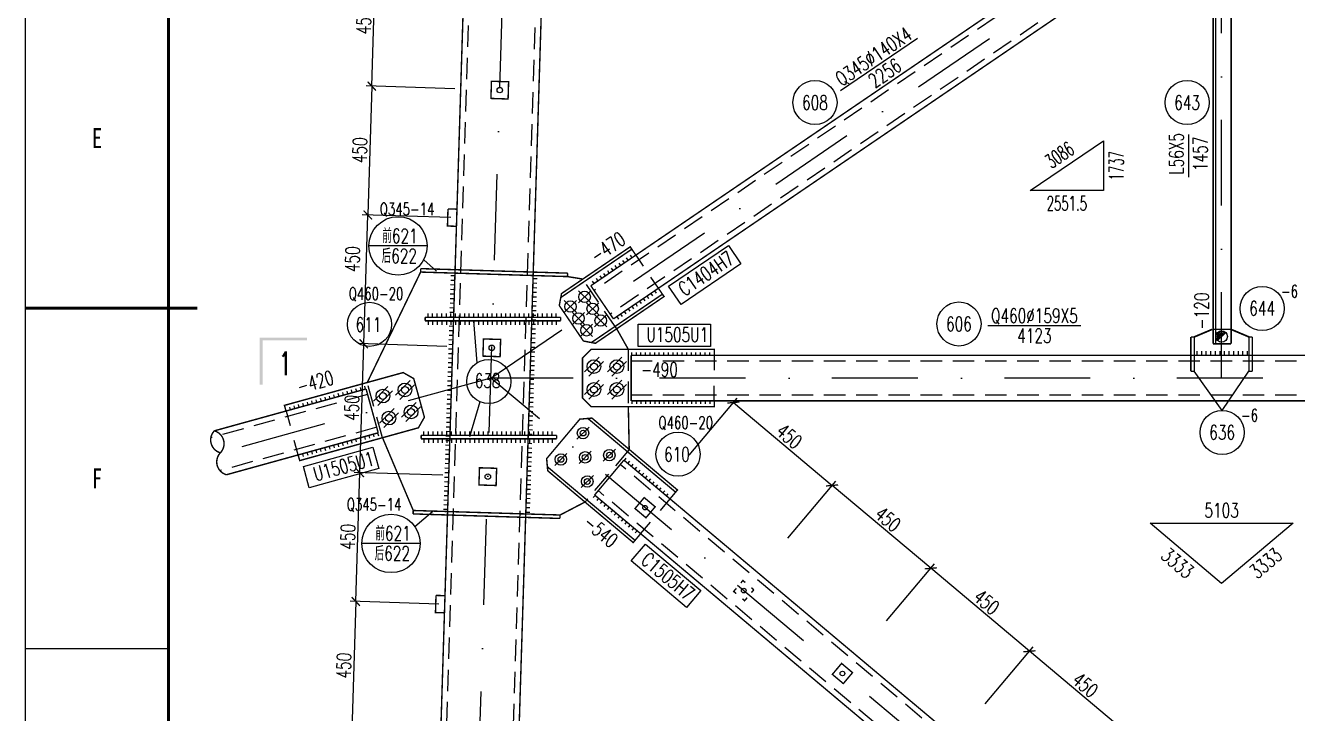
# Model space of a CAD drawing. Extents: x 6045 to 12501, y -14925 to -6998.
# Drawn here: x 6045.5 to 6267.5, y -7365.8 to -7245.6 of the extents above; entities that cross this region are included whole.
import ezdxf
from ezdxf.enums import TextEntityAlignment as Align

# ---------------------------------------------------------------- set-up
doc = ezdxf.new("R2010")
doc.units = 0
doc.header["$LTSCALE"] = 15
doc.header["$MEASUREMENT"] = 0
doc.linetypes.add('DASHDOTX2', pattern=[2, 1, -0.5, 0, -0.5])
doc.linetypes.add('DASHED2', pattern=[0.375, 0.25, -0.125])
doc.layers.get('0').update_dxf_attribs({"linetype": 'CONTINUOUS'})
doc.layers.get('DEFPOINTS').update_dxf_attribs({"linetype": 'CONTINUOUS'})
for name, color, linetype in [('1', 1, 'DASHED2'), ('2', 3, 'CONTINUOUS'), ('3', 1, 'CONTINUOUS'), ('4', 3, 'DASHDOTX2')]:
    doc.layers.add(name, color=color, linetype=linetype)
doc.styles.add('angle', font='simplex.shx', dxfattribs={"width": 0.6, "bigfont": 'hztxt.shx'})
doc.styles.add('NCPE_BORDER', font='SIMFANG.TTF', dxfattribs={"width": 0.75, "height": 3.5})
doc.styles.get("Standard").update_dxf_attribs({"font": 'romans.shx', "width": 0.7, "bigfont": 'fs1.shx'})
doc.dimstyles.new('STANDARD$0', dxfattribs={"dimtxt": 2.5, "dimasz": 1.499, "dimexe": 1, "dimexo": 1, "dimgap": 0.5, "dimtad": 1, "dimdec": 0, "dimlfac": 20, "dimzin": 0, "dimdsep": 46, "dimtxsty": 'Standard', "dimblk": 'ARCHTICK', "dimcen": 0.09, "dimclrd": 4, "dimclre": 4, "dimclrt": 6, "dimadec": 0, "dimazin": 0, "dimtfac": 1, "dimtdec": 0, "dimtmove": 2, "dimatfit": 3, "dimldrblk": 'ARCHTICK', "dimfxl": 0, "dimtolj": 1, "dimtzin": 0, "dimarcsym": 0})

# ---------------------------------------------------------------- blocks, each defined once
blk = doc.blocks.new('TKA1')
at = {"color": 3}
for p, q in [((0, 297), (25, 297)), ((0, 237.6), (25, 237.6))]:
    blk.add_line(p, q, dxfattribs=at)
blk.add_lwpolyline([(0, 0), (0, 594), (841, 594), (841, 0), (0, 0)], dxfattribs=at)
at = {"color": 3, "lineweight": 50}
for points in [[(25, 10), (25, 584), (831, 584), (831, 10), (25, 10)], [(0, 297), (30, 297)]]:
    blk.add_lwpolyline(points, dxfattribs=at)
at = {"color": 3, "style": 'NCPE_BORDER', "width": 0.75}
for s, p in [('E', (12.5, 326.7)), ('F', (12.5, 267.3))]:
    blk.add_text(s, height=3.5, dxfattribs=at).set_placement(p, align=Align.MIDDLE)
blk = doc.blocks.new('_ARCHTICK')
at = {"color": 0, "linetype": 'ByBlock', "const_width": 0.15}
blk.add_lwpolyline([(-0.5, -0.5), (0.5, 0.5)], dxfattribs=at)
blk = doc.blocks.new('*D55')
at = {"layer": '3', "color": 4, "lineweight": -2}
for p, q in [((6178.57, -7335.13), (6186.93, -7325.17)), ((6203.52, -7340.41), (6186.29, -7325.94)), ((6195.8, -7349.6), (6204.16, -7339.65))]:
    blk.add_line(p, q, dxfattribs=at)
at = {"layer": 'DEFPOINTS', "color": 0}
for p in [(6186.29, -7325.94), (6177.93, -7335.89), (6195.15, -7350.37)]:
    blk.add_point(p, dxfattribs=at)
at = {"layer": '3', "color": 4, "lineweight": -2, "xscale": 1.499, "yscale": 1.499, "zscale": 1.499}
for p, rotation in [((6186.29, -7325.94), 139.9636999999615), ((6203.52, -7340.41), 319.9636999999615)]:
    blk.add_blockref('_ARCHTICK', p, dxfattribs=dict(at, rotation=rotation))
at = {"layer": '3', "color": 6, "insert": (6196.03, -7331.84), "char_height": 2.5, "attachment_point": 5, "rotation": 319.9637}
blk.add_mtext('\\A1;450', dxfattribs=at)
blk = doc.blocks.new('*D56')
at = {"layer": '3', "color": 4, "lineweight": -2}
for p, q in [((6195.8, -7349.6), (6204.16, -7339.65)), ((6220.74, -7354.89), (6203.52, -7340.41)), ((6213.02, -7364.07), (6221.39, -7354.12))]:
    blk.add_line(p, q, dxfattribs=at)
at = {"layer": 'DEFPOINTS', "color": 0}
for p in [(6203.52, -7340.41), (6195.15, -7350.37), (6212.38, -7364.84)]:
    blk.add_point(p, dxfattribs=at)
at = {"layer": '3', "color": 4, "lineweight": -2, "xscale": 1.499, "yscale": 1.499, "zscale": 1.499}
for p, rotation in [((6203.52, -7340.41), 139.9636999999615), ((6220.74, -7354.89), 319.9636999999615)]:
    blk.add_blockref('_ARCHTICK', p, dxfattribs=dict(at, rotation=rotation))
at = {"layer": '3', "color": 6, "insert": (6213.25, -7346.31), "char_height": 2.5, "attachment_point": 5, "rotation": 319.9637}
blk.add_mtext('\\A1;450', dxfattribs=at)
blk = doc.blocks.new('*D57')
at = {"layer": '3', "color": 4, "lineweight": -2}
for p, q in [((6213.02, -7364.07), (6221.39, -7354.12)), ((6237.97, -7369.36), (6220.74, -7354.89)), ((6230.25, -7378.55), (6238.61, -7368.59))]:
    blk.add_line(p, q, dxfattribs=at)
at = {"layer": 'DEFPOINTS', "color": 0}
for p in [(6220.74, -7354.89), (6212.38, -7364.84), (6229.61, -7379.31)]:
    blk.add_point(p, dxfattribs=at)
at = {"layer": '3', "color": 4, "lineweight": -2, "xscale": 1.499, "yscale": 1.499, "zscale": 1.499}
for p, rotation in [((6220.74, -7354.89), 139.9636999999615), ((6237.97, -7369.36), 319.9636999999615)]:
    blk.add_blockref('_ARCHTICK', p, dxfattribs=dict(at, rotation=rotation))
at = {"layer": '3', "color": 6, "insert": (6230.48, -7360.78), "char_height": 2.5, "attachment_point": 5, "rotation": 319.9637}
blk.add_mtext('\\A1;450', dxfattribs=at)
blk = doc.blocks.new('j')
at = {"const_width": 0.25}
for points in [[(6352.16, -6376.24), (6377.8, -6375.45)], [(6377.82, -6376.05), (6377.8, -6375.45)], [(6352.18, -6376.84), (6352.16, -6376.24)], [(6352.18, -6376.84), (6377.82, -6376.05)]]:
    blk.add_lwpolyline(points, dxfattribs=at)
blk = doc.blocks.new('M24X65')
blk.add_line((-0.212, -0.212), (0.212, 0.212))
for radius in [0.2, 0.1]:
    blk.add_circle((0, 0), radius)
blk = doc.blocks.new('s')
for p, q in [((6338.03, -6369.17), (6337.71, -6368.79)), ((6338.65, -6368.66), (6338.32, -6368.27)), ((6335.58, -6371.23), (6335.26, -6370.85)), ((6336.2, -6370.72), (6335.87, -6370.33)), ((6336.81, -6370.2), (6336.49, -6369.82)), ((6337.42, -6369.69), (6337.1, -6369.3)), ((6332.52, -6373.8), (6332.2, -6373.42)), ((6333.13, -6373.29), (6332.81, -6372.91)), ((6333.75, -6372.77), (6333.42, -6372.39)), ((6334.36, -6372.26), (6334.04, -6371.88)), ((6334.97, -6371.74), (6334.65, -6371.36)), ((6331.3, -6374.83), (6330.97, -6374.45)), ((6331.91, -6374.32), (6331.59, -6373.94)), ((6343.15, -6375.26), (6343.47, -6375.64)), ((6343.76, -6374.74), (6344.08, -6375.13)), ((6340.09, -6377.83), (6340.41, -6378.21)), ((6340.7, -6377.32), (6341.02, -6377.7)), ((6341.31, -6376.8), (6341.63, -6377.19)), ((6341.92, -6376.29), (6342.24, -6376.67)), ((6342.54, -6375.77), (6342.86, -6376.16)), ((6337.64, -6379.89), (6337.96, -6380.27)), ((6338.25, -6379.38), (6338.57, -6379.76)), ((6338.86, -6378.86), (6339.18, -6379.24)), ((6339.47, -6378.35), (6339.79, -6378.73)), ((6336.41, -6380.92), (6336.73, -6381.3)), ((6337.02, -6380.4), (6337.34, -6380.79))]:
    blk.add_line(p, q)
at = {"const_width": 0.25}
for points in [[(6330.68, -6375.35), (6329.38, -6373.8), (6344.31, -6361.25), (6346.42, -6361.44), (6352.21, -6368.33), (6352.03, -6370.44), (6337.1, -6382.98), (6335.8, -6381.43)], [(6329.7, -6374.18), (6345.02, -6361.31)], [(6338.72, -6368.59), (6343.84, -6374.68)], [(6336.78, -6382.6), (6352.09, -6369.74)]]:
    blk.add_lwpolyline(points, dxfattribs=at)
at = {"layer": '1'}
for p, q in [((6337.8, -6366.72), (6345.52, -6375.91)), ((6330.68, -6375.35), (6332.37, -6377.36)), ((6335.8, -6381.43), (6334.11, -6379.43))]:
    blk.add_line(p, q, dxfattribs=at)
at = {"layer": '2', "color": 3, "xscale": -4.999999867545234, "yscale": 4.999999867545234, "zscale": 4.999999867545234, "rotation": 180}
for p in [(6345.86, -6363.87), (6341.26, -6367.73), (6345.49, -6368.1), (6349.72, -6368.47), (6345.12, -6372.32)]:
    blk.add_blockref('M24X65', p, dxfattribs=at)
blk = doc.blocks.new('rw')
for p, q in [((6353.52, -6363.34), (6353.52, -6362.64)), ((6353.52, -6363.94), (6353.52, -6364.64)), ((6354.32, -6363.34), (6354.32, -6362.64)), ((6354.32, -6363.94), (6354.32, -6364.64)), ((6355.12, -6363.34), (6355.12, -6362.64)), ((6355.12, -6363.94), (6355.12, -6364.64)), ((6355.92, -6363.34), (6355.92, -6362.64)), ((6355.92, -6363.94), (6355.92, -6364.64)), ((6356.72, -6363.34), (6356.72, -6362.64)), ((6356.72, -6363.94), (6356.72, -6364.64)), ((6357.52, -6363.34), (6357.52, -6362.64)), ((6357.52, -6363.94), (6357.52, -6364.64)), ((6358.32, -6363.34), (6358.32, -6362.64)), ((6358.32, -6363.94), (6358.32, -6364.64)), ((6359.12, -6363.34), (6359.12, -6362.64)), ((6359.12, -6363.94), (6359.12, -6364.64)), ((6359.92, -6363.34), (6359.92, -6362.64)), ((6359.92, -6363.94), (6359.92, -6364.64)), ((6360.72, -6363.34), (6360.72, -6362.64)), ((6360.72, -6363.94), (6360.72, -6364.64)), ((6361.52, -6363.34), (6361.52, -6362.64)), ((6361.52, -6363.94), (6361.52, -6364.64)), ((6362.32, -6363.34), (6362.32, -6362.64)), ((6362.32, -6363.94), (6362.32, -6364.64)), ((6363.12, -6363.34), (6363.12, -6362.64)), ((6363.12, -6363.94), (6363.12, -6364.64)), ((6363.92, -6363.34), (6363.92, -6362.64)), ((6363.92, -6363.94), (6363.92, -6364.64)), ((6364.72, -6363.34), (6364.72, -6362.64)), ((6364.72, -6363.94), (6364.72, -6364.64)), ((6365.52, -6363.34), (6365.52, -6362.64)), ((6365.52, -6363.94), (6365.52, -6364.64)), ((6366.32, -6363.34), (6366.32, -6362.64)), ((6366.32, -6363.94), (6366.32, -6364.64)), ((6367.12, -6363.34), (6367.12, -6362.64)), ((6367.12, -6363.94), (6367.12, -6364.64)), ((6367.92, -6363.34), (6367.92, -6362.64)), ((6367.92, -6363.94), (6367.92, -6364.64)), ((6368.72, -6363.34), (6368.72, -6362.64)), ((6368.72, -6363.94), (6368.72, -6364.64)), ((6369.52, -6363.34), (6369.52, -6362.64)), ((6369.52, -6363.94), (6369.52, -6364.64)), ((6370.32, -6363.34), (6370.32, -6362.64)), ((6370.32, -6363.94), (6370.32, -6364.64)), ((6371.12, -6363.34), (6371.12, -6362.64)), ((6371.12, -6363.94), (6371.12, -6364.64)), ((6371.92, -6363.34), (6371.92, -6362.64)), ((6371.92, -6363.94), (6371.92, -6364.64)), ((6372.72, -6363.34), (6372.72, -6362.64)), ((6372.72, -6363.94), (6372.72, -6364.64)), ((6373.52, -6363.34), (6373.52, -6362.64)), ((6373.52, -6363.94), (6373.52, -6364.64)), ((6374.32, -6363.34), (6374.32, -6362.64)), ((6374.32, -6363.94), (6374.32, -6364.64)), ((6375.12, -6363.34), (6375.12, -6362.64)), ((6375.12, -6363.94), (6375.12, -6364.64)), ((6375.92, -6363.34), (6375.92, -6362.64)), ((6375.92, -6363.94), (6375.92, -6364.64))]:
    blk.add_line(p, q)
at = {"const_width": 0.25}
for points in [[(6352.76, -6363.34), (6352.76, -6363.94)], [(6376.42, -6363.34), (6352.76, -6363.34)], [(6376.44, -6363.94), (6352.78, -6363.94)], [(6376.42, -6363.34), (6376.42, -6363.94)]]:
    blk.add_lwpolyline(points, dxfattribs=at)
blk = doc.blocks.new('HS')
at = {"layer": '1', "const_width": 0.25}
for points in [[(6325.79, -6532.77), (6325.37, -6532.41), (6325, -6532.85)], [(6324.23, -6533.76), (6323.76, -6534.32), (6324.2, -6534.69)], [(6325.28, -6535.6), (6325.67, -6535.93), (6326.11, -6535.41)], [(6327.28, -6534.02), (6326.85, -6533.66)], [(6326.86, -6534.52), (6327.28, -6534.02)]]:
    blk.add_lwpolyline(points, dxfattribs=at)
at = {"layer": '2'}
blk.add_circle((6325.52, -6534.17), 0.4, dxfattribs=at)
blk = doc.blocks.new('*D75')
at = {"layer": '3', "color": 4, "lineweight": -2}
for p, q in [((6161.34, -7320.65), (6169.71, -7310.7)), ((6169.06, -7311.47), (6186.29, -7325.94)), ((6178.57, -7335.13), (6186.93, -7325.17))]:
    blk.add_line(p, q, dxfattribs=at)
at = {"layer": 'DEFPOINTS', "color": 0}
for p in [(6160.7, -7321.42), (6186.29, -7325.94), (6177.93, -7335.89)]:
    blk.add_point(p, dxfattribs=at)
at = {"layer": '3', "color": 4, "lineweight": -2, "xscale": 1.499, "yscale": 1.499, "zscale": 1.499}
for p, rotation in [((6169.06, -7311.47), 139.9636999999279), ((6186.29, -7325.94), 319.9636999999279)]:
    blk.add_blockref('_ARCHTICK', p, dxfattribs=dict(at, rotation=rotation))
at = {"layer": '3', "color": 6, "insert": (6178.8, -7317.36), "char_height": 2.5, "attachment_point": 5, "rotation": 319.9637}
blk.add_mtext('\\A1;450', dxfattribs=at)
blk = doc.blocks.new('NMH')
at = {"layer": '2', "const_width": 0.25}
for points in [[(4116.93, -5844.57), (4116.84, -5847.56), (4118.45, -5847.61)], [(4118.54, -5844.62), (4116.93, -5844.57)]]:
    blk.add_lwpolyline(points, dxfattribs=at)
blk = doc.blocks.new('jd1')
at = {"layer": '2', "const_width": 0.25}
blk.add_lwpolyline([(6438.11, 629.99), (6435.93, 627.93), (6437.99, 625.75), (6440.17, 627.82), (6438.11, 629.99)], dxfattribs=at)
at = {"layer": '2'}
blk.add_circle((6438.05, 627.87), 0.48, dxfattribs=at)
blk = doc.blocks.new('*D80')
at = {"color": 4, "lineweight": -2}
for p, q in [((6117.66, -7346.65), (6102.14, -7346.17)), ((6103.14, -7346.2), (6102.44, -7368.69)), ((6116.96, -7369.14), (6101.44, -7368.66))]:
    blk.add_line(p, q, dxfattribs=at)
at = {"layer": 'DEFPOINTS', "color": 0}
for p in [(6118.66, -7346.68), (6102.44, -7368.69), (6117.96, -7369.17)]:
    blk.add_point(p, dxfattribs=at)
at = {"color": 4, "lineweight": -2, "xscale": 1.499, "yscale": 1.499, "zscale": 1.499}
for p, rotation in [((6103.14, -7346.2), 88.22418340720914), ((6102.44, -7368.69), 268.2241834072091)]:
    blk.add_blockref('_ARCHTICK', p, dxfattribs=dict(at, rotation=rotation))
at = {"color": 6, "insert": (6101.04, -7357.39), "char_height": 2.5, "attachment_point": 5, "rotation": 88.2242}
blk.add_mtext('\\A1;450', dxfattribs=at)
blk = doc.blocks.new('*D83')
at = {"color": 4, "lineweight": -2}
for p, q in [((6120.45, -7256.69), (6104.93, -7256.21)), ((6105.93, -7256.24), (6105.23, -7278.73)), ((6119.75, -7279.18), (6104.23, -7278.7))]:
    blk.add_line(p, q, dxfattribs=at)
at = {"layer": 'DEFPOINTS', "color": 0}
for p in [(6121.45, -7256.72), (6105.23, -7278.73), (6120.75, -7279.21)]:
    blk.add_point(p, dxfattribs=at)
at = {"color": 4, "lineweight": -2, "xscale": 1.499, "yscale": 1.499, "zscale": 1.499}
for p, rotation in [((6105.93, -7256.24), 88.22418340720266), ((6105.23, -7278.73), 268.2241834072026)]:
    blk.add_blockref('_ARCHTICK', p, dxfattribs=dict(at, rotation=rotation))
at = {"color": 6, "insert": (6103.83, -7267.43), "char_height": 2.5, "attachment_point": 5, "rotation": 88.2242}
blk.add_mtext('\\A1;450', dxfattribs=at)
blk = doc.blocks.new('*D84')
at = {"color": 4, "lineweight": -2}
for p, q in [((6118.36, -7324.16), (6102.84, -7323.68)), ((6103.14, -7346.2), (6103.83, -7323.71)), ((6117.66, -7346.65), (6102.14, -7346.17))]:
    blk.add_line(p, q, dxfattribs=at)
at = {"layer": 'DEFPOINTS', "color": 0}
for p in [(6103.83, -7323.71), (6119.36, -7324.19), (6118.66, -7346.68)]:
    blk.add_point(p, dxfattribs=at)
at = {"color": 4, "lineweight": -2, "xscale": 1.499, "yscale": 1.499, "zscale": 1.499}
for p, rotation in [((6103.83, -7323.71), 88.2241834072122), ((6103.14, -7346.2), 268.2241834072122)]:
    blk.add_blockref('_ARCHTICK', p, dxfattribs=dict(at, rotation=rotation))
at = {"color": 6, "insert": (6101.74, -7334.9), "char_height": 2.5, "attachment_point": 5, "rotation": 88.2242}
blk.add_mtext('\\A1;450', dxfattribs=at)
blk = doc.blocks.new('*D85')
at = {"color": 4, "lineweight": -2}
for p, q in [((6119.06, -7301.67), (6103.53, -7301.19)), ((6103.83, -7323.71), (6104.53, -7301.22)), ((6118.36, -7324.16), (6102.84, -7323.68))]:
    blk.add_line(p, q, dxfattribs=at)
at = {"layer": 'DEFPOINTS', "color": 0}
for p in [(6104.53, -7301.22), (6120.06, -7301.7), (6119.36, -7324.19)]:
    blk.add_point(p, dxfattribs=at)
at = {"color": 4, "lineweight": -2, "xscale": 1.499, "yscale": 1.499, "zscale": 1.499}
for p, rotation in [((6104.53, -7301.22), 88.2241834072122), ((6103.83, -7323.71), 268.2241834072122)]:
    blk.add_blockref('_ARCHTICK', p, dxfattribs=dict(at, rotation=rotation))
at = {"color": 6, "insert": (6102.43, -7312.41), "char_height": 2.5, "attachment_point": 5, "rotation": 88.2242}
blk.add_mtext('\\A1;450', dxfattribs=at)
blk = doc.blocks.new('*D86')
at = {"color": 4, "lineweight": -2}
for p, q in [((6119.75, -7279.18), (6104.23, -7278.7)), ((6104.53, -7301.22), (6105.23, -7278.73)), ((6119.06, -7301.67), (6103.53, -7301.19))]:
    blk.add_line(p, q, dxfattribs=at)
at = {"layer": 'DEFPOINTS', "color": 0}
for p in [(6105.23, -7278.73), (6120.75, -7279.21), (6120.06, -7301.7)]:
    blk.add_point(p, dxfattribs=at)
at = {"color": 4, "lineweight": -2, "xscale": 1.499, "yscale": 1.499, "zscale": 1.499}
for p, rotation in [((6105.23, -7278.73), 88.2241834072122), ((6104.53, -7301.22), 268.2241834072122)]:
    blk.add_blockref('_ARCHTICK', p, dxfattribs=dict(at, rotation=rotation))
at = {"color": 6, "insert": (6102.55, -7286.45), "char_height": 2.5, "attachment_point": 5, "rotation": 88.2242}
blk.add_mtext('\\A1;450', dxfattribs=at)
blk = doc.blocks.new('*D87')
at = {"color": 4, "lineweight": -2}
for p, q in [((6121.15, -7234.2), (6105.62, -7233.72)), ((6105.93, -7256.24), (6106.62, -7233.75)), ((6120.45, -7256.69), (6104.93, -7256.21))]:
    blk.add_line(p, q, dxfattribs=at)
at = {"layer": 'DEFPOINTS', "color": 0}
for p in [(6106.62, -7233.75), (6122.15, -7234.24), (6121.45, -7256.72)]:
    blk.add_point(p, dxfattribs=at)
at = {"color": 4, "lineweight": -2, "xscale": 1.499, "yscale": 1.499, "zscale": 1.499}
for p, rotation in [((6106.62, -7233.75), 88.22418340721545), ((6105.93, -7256.24), 268.2241834072155)]:
    blk.add_blockref('_ARCHTICK', p, dxfattribs=dict(at, rotation=rotation))
at = {"color": 6, "insert": (6104.53, -7244.94), "char_height": 2.5, "attachment_point": 5, "rotation": 88.2242}
blk.add_mtext('\\A1;450', dxfattribs=at)
blk = doc.blocks.new('M24X85')
for p, q in [((-0.331, -0.178), (0.178, 0.331)), ((-0.178, -0.331), (0.331, 0.178))]:
    blk.add_line(p, q)
for radius in [0.24, 0.12]:
    blk.add_circle((0, 0), radius)
blk = doc.blocks.new('M20X65')
for p, q in [((-0.212, -0.212), (0.212, 0.212)), ((0.212, -0.212), (-0.212, 0.212))]:
    blk.add_line(p, q)
blk.add_circle((0, 0), 0.2)
blk = doc.blocks.new('M16X40')
blk.add_line((-0.141, -0.141), (0.141, 0.141))
blk.add_circle((0, 0), 0.2)
for radius in [0.16, 0.12, 0.08, 0.04]:
    blk.add_arc((0, 0), radius, 225, 45)

msp = doc.modelspace()

# ---------------------------------------------------------------- linework, layer by layer
for p, q in [((6253.2896472, -7301.2005878), (6253.2896472, -7228.3647469)), ((6201.2163102, -7247.9367526), (6187.7828102, -7257.0807526)), ((6248.5047171, -7264.6912323), (6248.5047171, -7272.1562071)), ((6115.6091889, -7284.1291222), (6105.4091889, -7284.1291222)), ((6150.7031287, -7286.6392122), (6150.4221287, -7286.2257122)), ((6151.3646287, -7286.1887122), (6151.0831287, -7285.7757122)), ((6147.3966287, -7288.8897122), (6147.1151287, -7288.4767122)), ((6148.0581287, -7288.4397122), (6147.7766287, -7288.0262122)), ((6148.7191287, -7287.9897122), (6148.4381287, -7287.5762122)), ((6149.3806287, -7287.5392122), (6149.0991287, -7287.1262122)), ((6150.0421287, -7287.0892122), (6149.7606287, -7286.6757122)), ((6120.4147751, -7290.1771026), (6119.7151114, -7290.1554055)), ((6120.4395717, -7289.377487), (6119.7399081, -7289.3557899)), ((6134.0582721, -7290.6001975), (6134.7579358, -7290.6218945)), ((6134.0830688, -7289.8005818), (6134.7827324, -7289.8222789)), ((6144.7511287, -7290.6902122), (6144.4701287, -7290.2772122)), ((6145.4126287, -7290.2402122), (6145.1311287, -7289.8267122)), ((6146.0741287, -7289.7902122), (6145.7926287, -7289.3767122)), ((6146.7351287, -7289.3402122), (6146.4541287, -7288.9267122)), ((6120.3403851, -7292.5759495), (6119.6407214, -7292.5542524)), ((6120.3651817, -7291.7763339), (6119.6655181, -7291.7546368)), ((6120.3899784, -7290.9767182), (6119.6903147, -7290.9550212)), ((6134.0086788, -7292.1994287), (6134.7083424, -7292.2211258)), ((6134.0334755, -7291.3998131), (6134.7331391, -7291.4215102)), ((6153.9806287, -7292.8757122), (6154.2621287, -7293.2892122)), ((6154.6421287, -7292.4257122), (6154.9236287, -7292.8392122)), ((6155.3036287, -7291.9757122), (6155.5846287, -7292.3887122)), ((6120.2659951, -7294.9747963), (6119.5663314, -7294.9530992)), ((6120.2907917, -7294.1751807), (6119.5911281, -7294.1534836)), ((6120.3155884, -7293.3755651), (6119.6159247, -7293.353868)), ((6133.9342888, -7294.5982755), (6134.6339525, -7294.6199726)), ((6133.9590855, -7293.7986599), (6134.6587491, -7293.820357)), ((6133.9838821, -7292.9990443), (6134.6835458, -7293.0207414)), ((6150.6741287, -7295.1267122), (6150.9556287, -7295.5402122)), ((6151.3356287, -7294.6767122), (6151.6166287, -7295.0897122)), ((6151.9966287, -7294.2262122), (6152.2781287, -7294.6397122)), ((6152.6581287, -7293.7762122), (6152.9396287, -7294.1897122)), ((6153.3196287, -7293.3262122), (6153.6006287, -7293.7392122)), ((6120.1916051, -7297.3736431), (6119.4919414, -7297.351946)), ((6120.2164017, -7296.5740275), (6119.5167381, -7296.5523304)), ((6120.2411984, -7295.7744119), (6119.5415347, -7295.7527148)), ((6133.8598988, -7296.9971223), (6134.5595625, -7297.0188194)), ((6133.8846955, -7296.1975067), (6134.5843591, -7296.2192038)), ((6133.9094921, -7295.3978911), (6134.6091558, -7295.4195882)), ((6148.6901287, -7296.4772122), (6148.9716287, -7296.8902122)), ((6149.3516287, -7296.0267122), (6149.6326287, -7296.4402122)), ((6150.0126287, -7295.5767122), (6150.2941287, -7295.9902122)), ((6120.1420117, -7298.9728744), (6119.4423481, -7298.9511773)), ((6120.1668084, -7298.1732587), (6119.4671447, -7298.1515617)), ((6133.7855088, -7299.3959692), (6134.4851725, -7299.4176663)), ((6133.8103055, -7298.5963536), (6134.5099691, -7298.6180507)), ((6133.8351021, -7297.796738), (6134.5347658, -7297.818435)), ((6229.7299071, -7298.0769247), (6213.4799071, -7298.0769247)), ((6120.0676217, -7301.3717212), (6119.3679581, -7301.3500241)), ((6120.0924184, -7300.5721056), (6119.3927548, -7300.5504085)), ((6120.1172151, -7299.77249), (6119.4175514, -7299.7507929)), ((6133.7111188, -7301.794816), (6134.4107825, -7301.8165131)), ((6133.7359155, -7300.9952004), (6134.4355791, -7301.0168975)), ((6133.7607121, -7300.1955848), (6134.4603758, -7300.2172819)), ((6119.9932317, -7303.770568), (6119.2935681, -7303.7488709)), ((6120.0180284, -7302.9709524), (6119.3183648, -7302.9492553)), ((6120.0428251, -7302.1713368), (6119.3431614, -7302.1496397)), ((6133.6615255, -7303.3940472), (6134.3611891, -7303.4157443)), ((6133.6863221, -7302.5944316), (6134.3859858, -7302.6161287)), ((6151.3151472, -7303.2255878), (6151.3151472, -7302.7255878)), ((6152.1151472, -7303.2255878), (6152.1151472, -7302.7255878)), ((6152.9151472, -7303.2255878), (6152.9151472, -7302.7255878)), ((6153.7151472, -7303.2255878), (6153.7151472, -7302.7255878)), ((6154.5151472, -7303.2255878), (6154.5151472, -7302.7255878)), ((6155.3151472, -7303.2255878), (6155.3151472, -7302.7255878)), ((6156.1151472, -7303.2255878), (6156.1151472, -7302.7255878)), ((6156.9151472, -7303.2255878), (6156.9151472, -7302.7255878)), ((6157.7151472, -7303.2255878), (6157.7151472, -7302.7255878)), ((6158.5151472, -7303.2255878), (6158.5151472, -7302.7255878)), ((6159.3151472, -7303.2255878), (6159.3151472, -7302.7255878)), ((6160.1151472, -7303.2255878), (6160.1151472, -7302.7255878)), ((6160.9151472, -7303.2255878), (6160.9151472, -7302.7255878)), ((6161.7151472, -7303.2255878), (6161.7151472, -7302.7255878)), ((6162.5151472, -7303.2255878), (6162.5151472, -7302.7255878)), ((6163.3151472, -7303.2255878), (6163.3151472, -7302.7255878)), ((6164.1151472, -7303.2255878), (6164.1151472, -7302.7255878)), ((6164.9151472, -7303.2255878), (6164.9151472, -7302.7255878)), ((6250.0166723, -7303.2255878), (6250.0166723, -7302.5255878)), ((6250.8166723, -7303.2255878), (6250.8166723, -7302.5255878)), ((6251.6166723, -7303.2255878), (6251.6166723, -7302.5255878)), ((6252.4166723, -7303.2255878), (6252.4166723, -7302.5255878)), ((6253.2166723, -7303.2255878), (6253.2166723, -7302.5255878)), ((6254.0166723, -7303.2255878), (6254.0166723, -7302.5255878)), ((6254.8166723, -7303.2255878), (6254.8166723, -7302.5255878)), ((6255.6166723, -7303.2255878), (6255.6166723, -7302.5255878)), ((6256.4166723, -7303.2255878), (6256.4166723, -7302.5255878)), ((6257.2166723, -7303.2255878), (6257.2166723, -7302.5255878)), ((6258.0166723, -7303.2255878), (6258.0166723, -7302.5255878)), ((6258.8166723, -7303.2255878), (6258.8166723, -7302.5255878)), ((6119.9188418, -7306.1694148), (6119.2191781, -7306.1477178)), ((6119.9436384, -7305.3697992), (6119.2439748, -7305.3481022)), ((6119.9684351, -7304.5701836), (6119.2687714, -7304.5484865)), ((6133.5871355, -7305.7928941), (6134.2867991, -7305.8145912)), ((6133.6119321, -7304.9932785), (6134.3115958, -7305.0149755)), ((6133.6367288, -7304.1936628), (6134.3363925, -7304.2153599)), ((6119.8692484, -7307.7686461), (6119.1695848, -7307.746949)), ((6119.8940451, -7306.9690305), (6119.1943814, -7306.9473334)), ((6133.5127455, -7308.1917409), (6134.2124091, -7308.213438)), ((6133.5375421, -7307.3921253), (6134.2372058, -7307.4138224)), ((6133.5623388, -7306.5925097), (6134.2620025, -7306.6142068)), ((6097.8964254, -7311.0375007), (6097.7632932, -7310.5555506)), ((6098.6675455, -7310.8244891), (6098.5344133, -7310.3425391)), ((6099.4386655, -7310.6114776), (6099.3055333, -7310.1295276)), ((6100.2097855, -7310.398466), (6100.0766533, -7309.916516)), ((6100.9809055, -7310.1854545), (6100.8477733, -7309.7035045)), ((6101.7520255, -7309.9724429), (6101.6188933, -7309.4904929)), ((6102.5231456, -7309.7594314), (6102.3900133, -7309.2774814)), ((6103.2942656, -7309.5464199), (6103.1611334, -7309.0644699)), ((6104.0653856, -7309.3334083), (6103.9322534, -7308.8514583)), ((6104.8365056, -7309.1203968), (6104.7033734, -7308.6384468)), ((6119.7948584, -7310.1674929), (6119.0951948, -7310.1457958)), ((6119.8196551, -7309.3678773), (6119.1199914, -7309.3461802)), ((6119.8444518, -7308.5682617), (6119.1447881, -7308.5465646)), ((6133.4383555, -7310.5905877), (6134.1380191, -7310.6122848)), ((6133.4631522, -7309.7909721), (6134.1628158, -7309.8126692)), ((6133.4879488, -7308.9913565), (6134.1876125, -7309.0130536)), ((6091.7274653, -7312.741593), (6091.5943331, -7312.259643)), ((6092.4985853, -7312.5285814), (6092.3654531, -7312.0466314)), ((6093.2697053, -7312.3155699), (6093.1365731, -7311.8336199)), ((6094.0408254, -7312.1025584), (6093.9076931, -7311.6206083)), ((6094.8119454, -7311.8895468), (6094.6788132, -7311.4075968)), ((6095.5830654, -7311.6765353), (6095.4499332, -7311.1945853)), ((6096.3541854, -7311.4635237), (6096.2210532, -7310.9815737)), ((6097.1253054, -7311.2505122), (6096.9921732, -7310.7685622)), ((6119.7204684, -7312.5663397), (6119.0208048, -7312.5446427)), ((6119.7452651, -7311.7667241), (6119.0456014, -7311.745027)), ((6119.7700618, -7310.9671085), (6119.0703981, -7310.9454114)), ((6133.3887622, -7312.189819), (6134.0884258, -7312.211516)), ((6133.4135588, -7311.3902033), (6134.1132225, -7311.4119004)), ((6151.3151472, -7311.1755878), (6151.3151472, -7311.6755878)), ((6152.1151472, -7311.1755878), (6152.1151472, -7311.6755878)), ((6152.9151472, -7311.1755878), (6152.9151472, -7311.6755878)), ((6153.7151472, -7311.1755878), (6153.7151472, -7311.6755878)), ((6154.5151472, -7311.1755878), (6154.5151472, -7311.6755878)), ((6155.3151472, -7311.1755878), (6155.3151472, -7311.6755878)), ((6156.1151472, -7311.1755878), (6156.1151472, -7311.6755878)), ((6156.9151472, -7311.1755878), (6156.9151472, -7311.6755878)), ((6157.7151472, -7311.1755878), (6157.7151472, -7311.6755878)), ((6158.5151472, -7311.1755878), (6158.5151472, -7311.6755878)), ((6159.3151472, -7311.1755878), (6159.3151472, -7311.6755878)), ((6160.1151472, -7311.1755878), (6160.1151472, -7311.6755878)), ((6160.9151472, -7311.1755878), (6160.9151472, -7311.6755878)), ((6161.7151472, -7311.1755878), (6161.7151472, -7311.6755878)), ((6162.5151472, -7311.1755878), (6162.5151472, -7311.6755878)), ((6163.3151472, -7311.1755878), (6163.3151472, -7311.6755878)), ((6164.1151472, -7311.1755878), (6164.1151472, -7311.6755878)), ((6164.9151472, -7311.1755878), (6164.9151472, -7311.6755878)), ((6119.6460784, -7314.9651866), (6118.9464148, -7314.9434895)), ((6119.6708751, -7314.165571), (6118.9712114, -7314.1438739)), ((6119.6956718, -7313.3659553), (6118.9960081, -7313.3442583)), ((6133.3143722, -7314.5886658), (6134.0140358, -7314.6103629)), ((6133.3391688, -7313.7890502), (6134.0388325, -7313.8107473)), ((6133.3639655, -7312.9894346), (6134.0636291, -7313.0111317)), ((6105.4110678, -7317.2094251), (6105.5442, -7317.6913751)), ((6106.1821878, -7316.9964135), (6106.31532, -7317.4783635)), ((6106.9533078, -7316.783402), (6107.08644, -7317.265352)), ((6119.5716884, -7317.3640334), (6118.8720248, -7317.3423363)), ((6119.5964851, -7316.5644178), (6118.8968214, -7316.5427207)), ((6119.6212818, -7315.7648022), (6118.9216181, -7315.7431051)), ((6133.2399822, -7316.9875126), (6133.9396458, -7317.0092097)), ((6133.2647788, -7316.187897), (6133.9644425, -7316.2095941)), ((6133.2895755, -7315.3882814), (6133.9892392, -7315.4099785)), ((6096.9287476, -7319.552552), (6097.0618798, -7320.034502)), ((6097.6998676, -7319.3395405), (6097.8329998, -7319.8214905)), ((6098.4709876, -7319.1265289), (6098.6041198, -7319.6084789)), ((6099.2421076, -7318.9135174), (6099.3752398, -7319.3954674)), ((6100.0132276, -7318.7005058), (6100.1463598, -7319.1824558)), ((6100.7843476, -7318.4874943), (6100.9174799, -7318.9694443)), ((6101.5554677, -7318.2744828), (6101.6885999, -7318.7564328)), ((6102.3265877, -7318.0614712), (6102.4597199, -7318.5434212)), ((6103.0977077, -7317.8484597), (6103.2308399, -7318.3304097)), ((6103.8688277, -7317.6354481), (6104.0019599, -7318.1173981)), ((6104.6399477, -7317.4224366), (6104.77308, -7317.9043866)), ((6119.5220951, -7318.9632646), (6118.8224314, -7318.9415675)), ((6119.5468918, -7318.163649), (6118.8472281, -7318.1419519)), ((6133.1655922, -7319.3863595), (6133.8652558, -7319.4080565)), ((6133.1903888, -7318.5867438), (6133.8900525, -7318.6084409)), ((6133.2151855, -7317.7871282), (6133.9148492, -7317.8088253)), ((6093.8442675, -7320.4045982), (6093.9773997, -7320.8865482)), ((6094.6153875, -7320.1915866), (6094.7485197, -7320.6735366)), ((6095.3865075, -7319.9785751), (6095.5196397, -7320.4605251)), ((6096.1576275, -7319.7655635), (6096.2907597, -7320.2475136)), ((6119.4477051, -7321.3621115), (6118.7480415, -7321.3404144)), ((6119.4725018, -7320.5624958), (6118.7728381, -7320.5407988)), ((6119.4972984, -7319.7628802), (6118.7976348, -7319.7411832)), ((6133.0912022, -7321.7852063), (6133.7908658, -7321.8069034)), ((6133.1159988, -7320.9855907), (6133.8156625, -7321.0072878)), ((6133.1407955, -7320.1859751), (6133.8404592, -7320.2076721)), ((6119.3733151, -7323.7609583), (6118.6736515, -7323.7392612)), ((6119.3981118, -7322.9613427), (6118.6984481, -7322.9396456)), ((6119.4229084, -7322.1617271), (6118.7232448, -7322.14003)), ((6133.0416088, -7323.3844375), (6133.7412725, -7323.4061346)), ((6133.0664055, -7322.5848219), (6133.7660692, -7322.606519)), ((6119.2989251, -7326.1598051), (6118.5992615, -7326.138108)), ((6119.3237218, -7325.3601895), (6118.6240581, -7325.3384924)), ((6119.3485184, -7324.5605739), (6118.6488548, -7324.5388768)), ((6132.9672188, -7325.7832843), (6133.6668825, -7325.8049814)), ((6132.9920155, -7324.9836687), (6133.6916792, -7325.0053658)), ((6133.0168122, -7324.1840531), (6133.7164758, -7324.2057502)), ((6119.2493318, -7327.7590363), (6118.5496681, -7327.7373393)), ((6119.2741285, -7326.9594207), (6118.5744648, -7326.9377237)), ((6132.8928288, -7328.1821312), (6133.5924925, -7328.2038283)), ((6132.9176255, -7327.3825156), (6133.6172892, -7327.4042126)), ((6132.9424222, -7326.5829), (6133.6420858, -7326.604597)), ((6119.1749418, -7330.1578832), (6118.4752781, -7330.1361861)), ((6119.1997385, -7329.3582676), (6118.5000748, -7329.3365705)), ((6119.2245351, -7328.558652), (6118.5248715, -7328.5369549)), ((6132.8184388, -7330.580978), (6133.5181025, -7330.6026751)), ((6132.8432355, -7329.7813624), (6133.5428992, -7329.8030595)), ((6132.8680322, -7328.9817468), (6133.5676958, -7329.0034439)), ((6114.3909825, -7336.067612), (6104.1909825, -7336.067612))]:
    msp.add_line(p, q)
at = {"color": 3}
for p, q in [((6114.9976259, -7286.5506781), (6117.2280884, -7288.553711)), ((6124.3045385, -7304.5628777), (6123.7441923, -7297.2005878)), ((6254.3799944, -7312.8432647), (6249.5166723, -7306.0185698)), ((6254.3799928, -7312.8432647), (6259.0626222, -7306.0185698)), ((6124.8106088, -7311.3330046), (6122.9601815, -7317.4615084)), ((6113.4335465, -7333.0928577), (6116.6089533, -7330.4149392))]:
    msp.add_line(p, q, dxfattribs=at)
for points, const_width in [([(6114.3571989, -7485.5151614), (6126.0480539, -7108.521319)], 0.25), ([(6139.6915539, -7108.944319), (6128.0006989, -7485.9381614)], 0.25), ([(6237.4401976, -7227.5998025), (6144.1726336, -7291.0842194)], 0.25), ([(6252.7896472, -7301.2005878), (6252.7896472, -7228.3647469)], 0.3), ([(6255.9396472, -7228.3647469), (6255.9396472, -7301.2005878)], 0.3), ([(6148.1116336, -7296.8712194), (6241.3792224, -7233.3867856)], 0.25), ([(6152.0259787, -7285.7387622), (6151.0412787, -7284.2920622), (6139.0545787, -7292.4510622), (6138.6585787, -7294.5351122), (6142.8787787, -7300.7351122), (6144.9627787, -7301.1311122), (6156.9494787, -7292.9721122), (6155.9647787, -7291.5254122)], 0.25), ([(6151.3226287, -7284.7054122), (6138.9225787, -7293.1457622)], 0.25), ([(6105.1418713, -7307.9724478), (6114.4579526, -7288.6917523)], 0.25), ([(6142.7746292, -7289.9189314), (6140.0960511, -7289.4868165)], 0.25), ([(6148.1116287, -7296.8712122), (6144.1726287, -7291.0842122)], 0.25), ([(6156.6681287, -7292.5588122), (6144.2681287, -7300.9991122)], 0.25), ([(6148.6828249, -7298.5989843), (6150.7151472, -7302.2007878)], 0.25), ([(6249.5166723, -7300.0185698), (6252.6396472, -7298.7005878)], 0.3), ([(6259.0626222, -7300.0185698), (6255.9396472, -7298.7005878)], 0.3), ([(6249.5166723, -7300.0185698), (6248.9166723, -7300.0185698)], 0.25), ([(6248.9166723, -7300.0185698), (6248.9166723, -7306.0185698)], 0.25), ([(6249.5166723, -7300.0185698), (6249.5166723, -7306.0185698)], 0.25), ([(6255.9396472, -7301.2005878), (6252.7896472, -7301.2005878)], 0.3), ([(6259.0626222, -7300.0185698), (6259.6626222, -7300.0185698)], 0.25), ([(6259.0626222, -7300.0185698), (6259.0626222, -7306.0185698)], 0.25), ([(6259.6626222, -7300.0185698), (6259.6626222, -7306.0185698)], 0.25), ([(6165.7152972, -7303.2258378), (6165.7152972, -7302.2007878), (6144.2152972, -7302.2007878), (6142.7152972, -7303.7007878), (6142.7152972, -7310.7007878), (6144.2152972, -7312.2007878), (6165.7152972, -7312.2007878), (6165.7152972, -7311.1757878)], 0.25), ([(6151.2151472, -7303.2255878), (6357.3641472, -7303.2255878)], 0.25), ([(6151.2151472, -7303.2255878), (6151.2151472, -7311.1755878)], 0.25), ([(6093.0729363, -7320.6174087), (6093.3458707, -7321.6054544), (6114.0697212, -7315.8807692), (6115.1161746, -7314.0355226), (6113.2523236, -7307.2882224), (6111.4070769, -7306.241769), (6090.6832264, -7311.9664542), (6090.9561474, -7312.9544517)], 0.25), ([(6249.5166723, -7306.0185698), (6248.9166723, -7306.0185698)], 0.25), ([(6259.0626222, -7306.0185698), (6259.6626222, -7306.0185698)], 0.25), ([(6104.9328956, -7309.0937703), (6078.4425327, -7316.411377)], 0.25), ([(6107.0496978, -7316.7567755), (6104.9328956, -7309.0937703)], 0.25), ([(6150.7151472, -7312.2007878), (6150.8644931, -7319.6538783)], 0.25), ([(6357.3641472, -7311.1755878), (6151.2151472, -7311.1755878)], 0.25), ([(6080.559335, -7324.0743822), (6107.0496978, -7316.7567755)], 0.25), ([(6113.1673937, -7330.3082764), (6107.8045156, -7317.6114481)], 0.25), ([(6257.1653995, -7411.6107461), (6149.9447397, -7321.525765)], 0.25), ([(6144.8302318, -7327.6127744), (6250.9861834, -7416.8024646)], 0.25), ([(6143.1449297, -7328.8412832), (6138.8054926, -7331.1033407)], 0.25)]:
    msp.add_lwpolyline(points, dxfattribs=dict(const_width=const_width))
for points in [[(6157.7533844, -7291.1752139), (6168.1819142, -7284.0767808), (6170.3500432, -7287.2620469), (6159.9215134, -7294.36048)], [(6152.4600769, -7297.8094968), (6165.0752259, -7297.8094968), (6165.0752259, -7301.6626388), (6152.4600769, -7301.6626388)], [(6093.9820405, -7322.6473587), (6106.141783, -7319.2883933), (6107.1677376, -7323.002437), (6095.0079952, -7326.3614024)], [(6153.7075759, -7336.171898), (6163.3662126, -7344.286867), (6160.8875952, -7347.2369787), (6151.2289585, -7339.1220097)]]:
    msp.add_lwpolyline(points, close=True)
at = {"const_width": 0.25}
msp.add_lwpolyline([(6079.5009339, -7320.2428796, -0.5654542553), (6078.4425327, -7316.411377, -0.5654542553), (6079.5009339, -7320.2428796, 0.5654542553), (6080.559335, -7324.0743822)], format="xyb", dxfattribs=at)
for centre, radius in [((6183.2953102, -7259.1067526), 3.85), ((6248.2696473, -7259.1067526), 3.85), ((6110.5091889, -7284.1291222), 5.1), ((6261.3621309, -7295.0545373), 3.85), ((6105.5402695, -7297.8260719), 3.85), ((6208.4358429, -7297.7560242), 3.85), ((6126.3690601, -7307.8125316), 3.85), ((6254.3799928, -7316.6932647), 3.85), ((6159.3894716, -7320.4948583), 3.85), ((6109.2909825, -7336.067612), 5.1)]:
    msp.add_circle(centre, radius)
for points in [[(6086.383913, -7300.1278625), (6086.883913, -7300.6278626), (6086.3839116, -7308.3778625), (6086.8839116, -7308.3778626)], [(6094.633913, -7300.1278639), (6094.633913, -7300.6278639), (6086.383913, -7300.1278625), (6086.883913, -7300.6278626)]]:
    msp.add_trace(points)
at = {"layer": '1'}
for p, q in [((6115.3566992, -7485.5461497), (6127.0475543, -7108.5523073)), ((6127.0012974, -7485.9071762), (6138.6921534, -7108.9133338)), ((6238.0030732, -7228.4267463), (6144.735579, -7291.9112732)), ((6240.8164101, -7232.559935), (6147.5488649, -7296.0444252)), ((6152.0261287, -7285.7387122), (6153.3256287, -7287.6482122)), ((6148.6828249, -7298.5989843), (6142.7746292, -7289.9189314)), ((6155.9646287, -7291.5252122), (6154.6651287, -7289.6157122)), ((6255.9396472, -7298.7005878), (6252.7896472, -7298.7005878)), ((6150.7151472, -7302.2007878), (6150.7151472, -7312.2007878)), ((6165.7151472, -7303.2255878), (6165.7151472, -7305.8490878)), ((6357.3641472, -7304.2257878), (6151.2151472, -7304.2257878)), ((6107.8045156, -7317.6114481), (6105.1418713, -7307.9724478)), ((6105.19916, -7310.0576704), (6077.8382833, -7317.6157448)), ((6357.3641472, -7310.1755878), (6151.2151472, -7310.1755878)), ((6165.7151472, -7311.1755878), (6165.7151472, -7308.5520878)), ((6090.9563453, -7312.9546045), (6091.65489, -7315.4833962)), ((6106.7832355, -7315.7927227), (6079.4224128, -7323.3507822)), ((6093.0731475, -7320.6176097), (6092.3746027, -7318.088818)), ((6369.9312388, -7507.6605622), (6149.3014149, -7322.2914153)), ((6366.103693, -7512.2159704), (6145.4737289, -7326.8469192))]:
    msp.add_line(p, q, dxfattribs=at)
at = {"layer": '2', "const_width": 0.25}
for points in [[(6155.4003356, -7329.6689097), (6153.4862356, -7328.0607097), (6151.8780856, -7329.9748097), (6153.7921856, -7331.5830097), (6155.4003356, -7329.6689097)], [(6189.8540149, -7358.6161963), (6187.9399149, -7357.0079963), (6186.3317649, -7358.9220963), (6188.2458649, -7360.5302963), (6189.8540149, -7358.6161963)]]:
    msp.add_lwpolyline(points, dxfattribs=at)
at = {"layer": '2'}
for centre in [(6153.6392356, -7329.8218597), (6188.0929149, -7358.7691463)]:
    msp.add_circle(centre, 0.4, dxfattribs=at)
at = {"layer": '3'}
for p, q in [((6220.8930252, -7274.467888), (6233.6504752, -7265.7843039)), ((6233.6504752, -7265.7843039), (6233.6504752, -7274.467888)), ((6233.6504752, -7274.467888), (6220.8930252, -7274.467888)), ((6254.2896472, -7343.0349316), (6241.7901472, -7332.5334316)), ((6241.7901472, -7332.5334316), (6266.7891472, -7332.5334316)), ((6266.7891472, -7332.5334316), (6254.2896472, -7343.0349316))]:
    msp.add_line(p, q, dxfattribs=at)
at = {"layer": '4'}
for p, q in [((6119.8896472, -7527.3065878), (6132.9196514, -7107.1335957)), ((6126.7151472, -7307.2005878), (6376.5896472, -7137.1190878)), ((6254.2896472, -7307.2005878), (6254.2896472, -7220.3647469)), ((6126.7151472, -7307.2005878), (6082.3926339, -7319.4440863)), ((6381.8641472, -7307.2005878), (6126.7151472, -7307.2005878)), ((6388.6896472, -7527.3065878), (6126.7151472, -7307.2005878))]:
    msp.add_line(p, q, dxfattribs=at)

# ---------------------------------------------------------------- block references
for name, p in [('TKA1', (6045.4681602, -7592.0093133)), ('HS', (-154.6532398, -810.1262203))]:
    msp.add_blockref(name, p)
at = {"color": 0, "rotation": 44.7487440118984}
for p in [(1997.9862956, -12235.2350851), (1996.5921226, -12280.213483), (1995.8947093, -12302.7026719)]:
    msp.add_blockref('jd1', p, dxfattribs=at)
at = {"color": 3}
for p in [(2002.2999496, -1433.1001965), (2000.2083633, -1500.5677833)]:
    msp.add_blockref('NMH', p, dxfattribs=at)
at = {"xscale": -1}
for name, p in [('j', (12492.2736906, -912.6464845)), ('rw', (12491.6653839, -933.2627203)), ('s', (12488.6676244, -952.9329003)), ('rw', (12490.9645343, -953.8627203)), ('j', (12490.9645343, -954.8627203))]:
    msp.add_blockref(name, p, dxfattribs=at)
at = {"layer": '2', "color": 3, "xscale": -4.999999867545235, "yscale": -4.999999867545284, "zscale": 4.999999867545234}
for name, p in [('M20X65', (6143.0821287, -7293.0362122)), ('M20X65', (6140.6021287, -7294.7242122)), ('M20X65', (6144.4886886, -7295.1027123)), ('M20X65', (6142.0086886, -7296.7907123)), ('M20X65', (6145.8956287, -7297.1697122)), ('M20X65', (6143.4156287, -7298.8577122)), ('M24X85', (6144.7151472, -7305.2005878)), ('M24X85', (6148.7151472, -7305.2005878)), ('M24X85', (6111.724118, -7309.2667541)), ('M24X85', (6144.7151472, -7309.2005878)), ('M24X85', (6148.7151472, -7309.2005878)), ('M24X85', (6107.8685179, -7310.3318118)), ('M24X85', (6108.9335756, -7314.1874119)), ('M24X85', (6112.7891757, -7313.1223542))]:
    msp.add_blockref(name, p, dxfattribs=at)
at = {"layer": '2', "xscale": -4.999999867545234, "yscale": -4.999999867545234, "zscale": 4.999999867545234}
msp.add_blockref('M16X40', (6254.2896472, -7299.9505878), dxfattribs=at)

# ---------------------------------------------------------------- texts
at = {"width": 0.7}
for s, rotation, p in [('Q345%%c140X4', 34.2419, (6194.2183102, -7252.0952526)), ('2256', 34.2419, (6196.1878102, -7254.9887526)), ('-470', 34.2419, (6147.8308, -7285.3975606)), ('C1404H7', 34.242115805, (6164.9634399, -7289.976552)), ('-420', 15.4421, (6096.4043364, -7309.0753556)), ('U1505U1', 15.442098726, (6101.3543715, -7323.7918246)), ('-540', 319.9637, (6145.0832668, -7334.8853126)), ('C1505H7', 319.963779545, (6156.8150637, -7342.787426))]:
    msp.add_text(s, height=2.5, rotation=rotation, dxfattribs=at).set_placement(p, align=Align.CENTER)
for s, p in [('608', (6183.2954102, -7259.1069526)), ('643', (6248.2697473, -7259.1069526)), ('644', (6261.3621309, -7295.0542873)), ('611', (6105.3560658, -7297.8534963)), ('606', (6208.4358429, -7297.7562242)), ('638', (6126.1475348, -7307.6759996)), ('636', (6254.3799928, -7316.6930147)), ('610', (6159.2052679, -7320.5222827))]:
    msp.add_text(s, height=2.5, dxfattribs=at).set_placement(p, align=Align.MIDDLE_CENTER)
for s, p in [('L56X5', (6246.397875, -7268.0530256)), ('1457', (6250.5925589, -7268.0530256)), ('-120', (6250.7896472, -7295.507749))]:
    msp.add_text(s, height=2.5, rotation=90, dxfattribs=at).set_placement(p, align=Align.MIDDLE)
for s, height, p in [('Q345-14', 2.15, (6112.0930539, -7278.777522)), ('前621', 2.5, (6110.8591889, -7283.6286222)), ('后622', 2.5, (6110.7425222, -7287.1291222)), ('Q460-20', 2.15, (6106.6827567, -7293.5538898)), ('Q460%%c159X5', 2.5, (6221.6049071, -7297.5769247)), ('U1505U1', 2.5, (6159.2615363, -7300.8756369)), ('4123', 2.5, (6221.6049071, -7301.0769247)), ('-490', 2.5, (6156.1456583, -7306.9577193)), ('Q460-20', 2.15, (6160.7451962, -7316.0570177)), ('Q345-14', 2.15, (6106.3405072, -7330.3407333)), ('前621', 2.5, (6109.6409825, -7335.567112)), ('后622', 2.5, (6109.5243158, -7339.067612))]:
    msp.add_text(s, height=height, dxfattribs=at).set_placement(p, align=Align.CENTER)
for p in [(6264.6621309, -7293.1295373), (6257.6799928, -7314.7682647)]:
    msp.add_text('-6', height=2.15, dxfattribs=at).set_placement(p)
msp.add_text('1', height=4, rotation=0.000017414, dxfattribs=at).set_placement((6089.6063989, -7306.6657916))
at = {"layer": '3', "style": 'angle', "width": 0.6}
for s, rotation, p in [('3086', 34.2419, (6226.0057035, -7268.266089)), ('1737', 90, (6235.9004752, -7270.1260959))]:
    msp.add_text(s, height=2.5, rotation=rotation, dxfattribs=at).set_placement(p, align=Align.MIDDLE)
msp.add_text('2551.5', height=2.5, dxfattribs=at).set_placement((6227.2717502, -7276.717888), align=Align.MIDDLE)
at = {"layer": '3', "width": 0.7}
msp.add_text('5103', height=2.5, dxfattribs=at).set_placement((6254.2896472, -7331.5334316), align=Align.CENTER)
for rotation, p in [(319.9637, (6245.7881472, -7340.4639316)), (40.0363, (6262.7911472, -7340.4639316))]:
    msp.add_text('3333', height=2.5, rotation=rotation, dxfattribs=at).set_placement(p, align=Align.CENTER)

# ---------------------------------------------------------------- dimensions: what is measured, and where the dimension line sits
at = {"color": 3}
for base, p1, p2, angle, picture, middle in [((6106.6235684, -7233.7544619), (6121.450742, -7256.7249715), (6122.1478355, -7234.2357728), 268.224183407, '*D87', (6104.5257839, -7244.9448283)), ((6105.2290686, -7278.7328497), (6121.450742, -7256.7249715), (6120.7533357, -7279.2141606), 88.224183407, '*D83', (6103.828534, -7267.4340222)), ((6104.5318187, -7301.2220436), (6119.3589923, -7324.1925532), (6120.0562422, -7301.7033593), 268.224183407, '*D85', (6102.4340342, -7312.41241)), ((6103.8345688, -7323.7112375), (6118.661551, -7346.6817412), (6119.3589923, -7324.1925532), 268.224183407, '*D84', (6101.7367843, -7334.9016039)), ((6102.4400689, -7368.6896253), (6118.661551, -7346.6817412), (6117.9644924, -7369.1709411), 88.224183407, '*D80', (6101.0395344, -7357.3907978))]:
    dim = msp.add_linear_dim(base=base, p1=p1, p2=p2, angle=angle, dimstyle='STANDARD$0', dxfattribs=at)
    dim.commit()
    dim.dimension.update_dxf_attribs({"geometry": picture, "text_midpoint": middle})
dim = msp.add_linear_dim(base=(6105.2290686, -7278.7328497), p1=(6120.0562422, -7301.7033593), p2=(6120.7533357, -7279.2141606), angle=268.224183407, dimstyle='STANDARD$0', dxfattribs=at)
dim.commit()
dim.dimension.update_dxf_attribs({"geometry": '*D86', "text_midpoint": (6102.5509296, -7286.4479435), "dimtype": 160})
at = {"layer": '3'}
for base, p1, p2, angle, picture, middle in [((6186.2886096, -7325.9393264), (6160.699475, -7321.4192128), (6177.9261149, -7335.8925463), 319.9637, '*D75', (6178.801052, -7317.3627532)), ((6186.2886096, -7325.9393264), (6195.1526149, -7350.3660463), (6177.9261149, -7335.8925463), 139.9637, '*D55', (6196.0276219, -7331.83617)), ((6203.5151795, -7340.4127432), (6212.3796149, -7364.8400463), (6195.1526149, -7350.3660463), 139.9637, '*D56', (6213.2544616, -7346.3098133)), ((6220.7422888, -7354.8866131), (6229.6066149, -7379.3135463), (6212.3796149, -7364.8400463), 139.9637, '*D57', (6230.4814477, -7360.7835798))]:
    dim = msp.add_linear_dim(base=base, p1=p1, p2=p2, angle=angle, text='450', dimstyle='STANDARD$0', dxfattribs=at)
    dim.commit()
    dim.dimension.update_dxf_attribs({"geometry": picture, "text_midpoint": middle})

doc.saveas('drawing.dxf')
